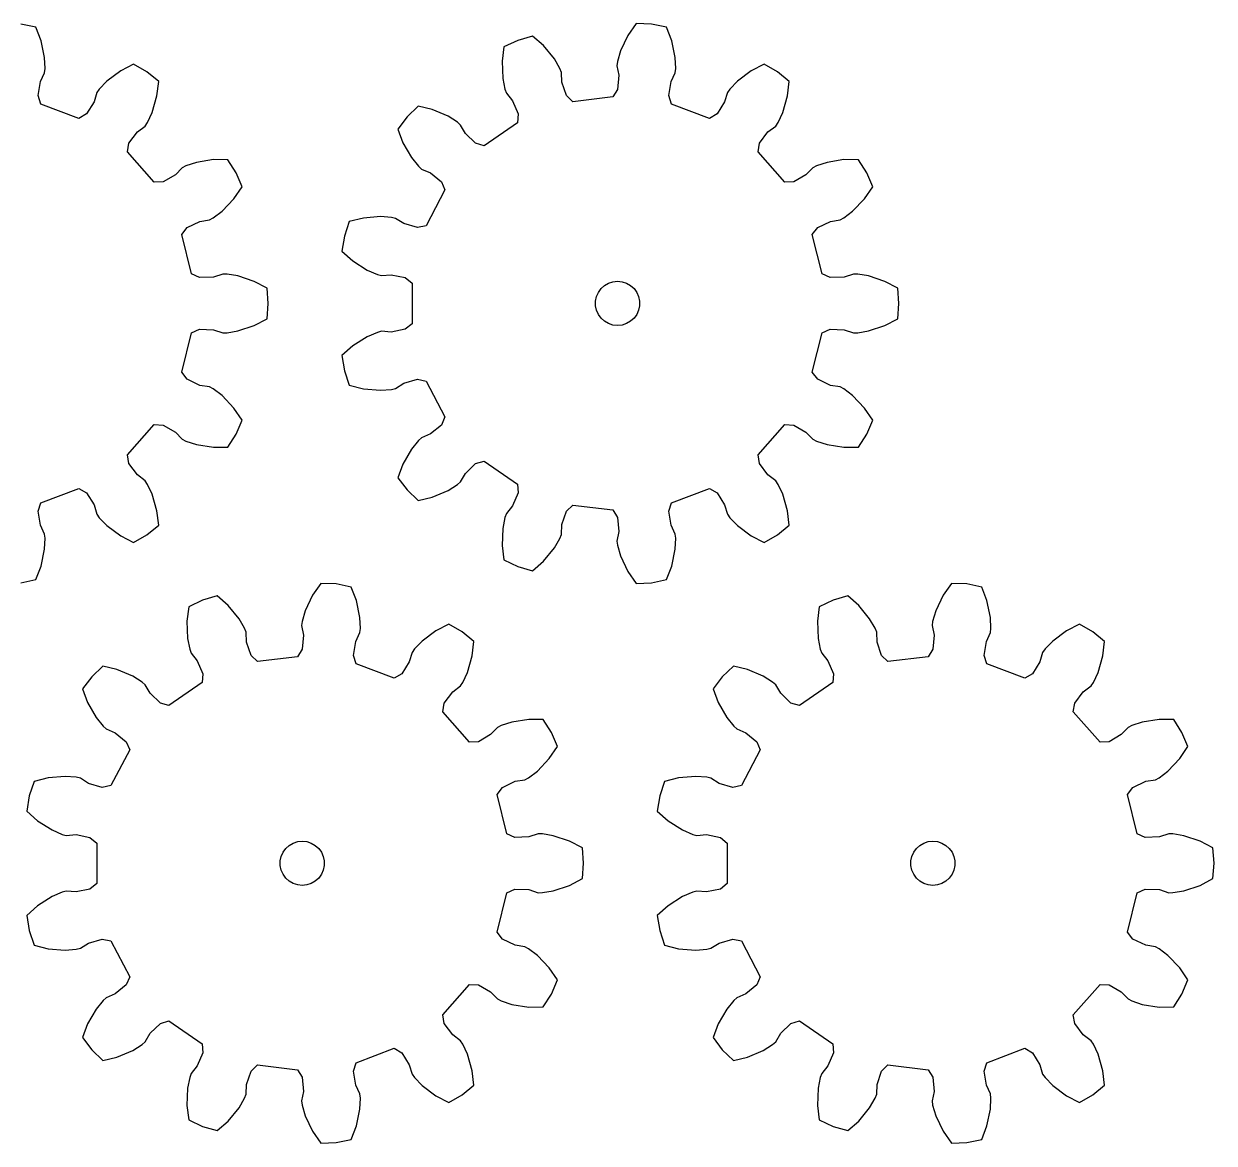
# Model space of a CAD drawing. Extents: x 0 to 209, y 0 to 228.
# Drawn here: x 128.2 to 209, y 0 to 76 of the extents above; entities that cross this region are included whole.
import ezdxf

# ---------------------------------------------------------------- set-up
doc = ezdxf.new("R2010")
doc.units = 0

msp = doc.modelspace()

# ---------------------------------------------------------------- linework, layer by layer
for p, q in [((169.805, 76.005), (169.242, 75.197)), ((170.845, 75.963), (169.805, 76.005)), ((129.056, 75.755), (128.036, 75.963)), ((129.408, 74.835), (129.056, 75.755)), ((169.242, 75.197), (168.738, 74.144)), ((171.865, 75.755), (170.845, 75.963)), ((172.218, 74.835), (171.865, 75.755)), ((129.646, 73.693), (129.408, 74.835)), ((160.83, 74.415), (160.708, 73.438)), ((161.77, 74.861), (160.83, 74.415)), ((162.77, 75.151), (161.77, 74.861)), ((163.51, 74.501), (162.77, 75.151)), ((164.251, 73.599), (163.51, 74.501)), ((172.455, 73.693), (172.218, 74.835)), ((129.679, 72.944), (129.646, 73.693)), ((164.629, 72.952), (164.251, 73.599)), ((168.738, 74.144), (168.527, 73.425)), ((172.488, 72.944), (172.455, 73.693)), ((129.645, 72.658), (129.679, 72.944)), ((134.808, 72.788), (133.872, 72.09)), ((135.681, 73.242), (134.808, 72.788)), ((136.583, 72.722), (135.681, 73.242)), ((160.708, 73.438), (160.75, 72.271)), ((164.732, 72.682), (164.629, 72.952)), ((168.527, 73.425), (168.491, 73.139)), ((168.491, 73.139), (168.621, 72.488)), ((172.454, 72.658), (172.488, 72.944)), ((177.617, 72.788), (176.681, 72.09)), ((178.491, 73.242), (177.617, 72.788)), ((179.392, 72.722), (178.491, 73.242)), ((129.211, 71.111), (129.363, 72.057)), ((129.363, 72.057), (129.645, 72.658)), ((133.872, 72.09), (133.351, 71.551)), ((137.389, 72.063), (136.583, 72.722)), ((137.274, 71.085), (137.389, 72.063)), ((160.75, 72.271), (160.897, 71.537)), ((164.761, 72.019), (164.732, 72.682)), ((165.066, 71.111), (164.761, 72.019)), ((168.621, 72.488), (168.543, 71.533)), ((172.02, 71.111), (172.172, 72.057)), ((172.172, 72.057), (172.454, 72.658)), ((176.681, 72.09), (176.16, 71.551)), ((180.199, 72.063), (179.392, 72.722)), ((180.083, 71.085), (180.199, 72.063)), ((133.186, 71.315), (132.999, 70.678)), ((133.351, 71.551), (133.186, 71.315)), ((160.897, 71.537), (160.999, 71.267)), ((160.999, 71.267), (161.417, 70.751)), ((168.543, 71.533), (168.226, 71.023)), ((175.995, 71.315), (175.808, 70.678)), ((176.16, 71.551), (175.995, 71.315)), ((129.396, 70.54), (129.211, 71.111)), ((131.969, 69.565), (129.396, 70.54)), ((132.999, 70.678), (132.486, 69.869)), ((136.954, 69.963), (137.274, 71.085)), ((154.998, 70.39), (154.247, 69.668)), ((155.955, 70.158), (154.998, 70.39)), ((161.417, 70.751), (161.791, 69.869)), ((165.495, 70.692), (165.066, 71.111)), ((168.226, 71.023), (165.495, 70.692)), ((172.205, 70.54), (172.02, 71.111)), ((174.778, 69.565), (172.205, 70.54)), ((175.808, 70.678), (175.295, 69.869)), ((179.763, 69.963), (180.083, 71.085)), ((132.486, 69.869), (131.969, 69.565)), ((136.635, 69.285), (136.954, 69.963)), ((154.247, 69.668), (153.622, 68.836)), ((157.031, 69.704), (155.955, 70.158)), ((157.666, 69.306), (157.031, 69.704)), ((161.791, 69.869), (161.747, 69.271)), ((175.295, 69.869), (174.778, 69.565)), ((179.444, 69.285), (179.763, 69.963)), ((135.943, 68.646), (136.472, 69.047)), ((136.472, 69.047), (136.635, 69.285)), ((153.622, 68.836), (153.968, 67.914)), ((157.882, 69.115), (157.666, 69.306)), ((158.216, 68.542), (157.882, 69.115)), ((161.747, 69.271), (159.483, 67.708)), ((178.752, 68.646), (179.281, 69.047)), ((179.281, 69.047), (179.444, 69.285)), ((135.368, 67.879), (135.943, 68.646)), ((153.968, 67.914), (154.548, 66.901)), ((158.908, 67.879), (158.216, 68.542)), ((178.178, 67.879), (178.752, 68.646)), ((135.267, 67.288), (135.368, 67.879)), ((137.092, 65.228), (135.267, 67.288)), ((159.483, 67.708), (158.908, 67.879)), ((178.077, 67.288), (178.178, 67.879)), ((179.901, 65.228), (178.077, 67.288)), ((139.239, 66.345), (138.983, 66.212)), ((139.951, 66.58), (139.239, 66.345)), ((141.103, 66.763), (139.951, 66.58)), ((142.088, 66.759), (141.103, 66.763)), ((142.645, 65.879), (142.088, 66.759)), ((154.548, 66.901), (155.019, 66.319)), ((155.019, 66.319), (155.235, 66.127)), ((182.048, 66.345), (181.792, 66.212)), ((182.76, 66.58), (182.048, 66.345)), ((183.913, 66.763), (182.76, 66.58)), ((184.897, 66.759), (183.913, 66.763)), ((185.454, 65.879), (184.897, 66.759)), ((138.522, 65.735), (137.691, 65.257)), ((138.983, 66.212), (138.522, 65.735)), ((143.053, 64.922), (142.645, 65.879)), ((155.235, 66.127), (155.844, 65.865)), ((155.844, 65.865), (156.586, 65.257)), ((181.331, 65.735), (180.5, 65.257)), ((181.792, 66.212), (181.331, 65.735)), ((185.862, 64.922), (185.454, 65.879)), ((137.691, 65.257), (137.092, 65.228)), ((142.496, 64.109), (143.053, 64.922)), ((156.825, 64.707), (155.546, 62.271)), ((156.586, 65.257), (156.825, 64.707)), ((180.5, 65.257), (179.901, 65.228)), ((185.305, 64.109), (185.862, 64.922)), ((141.691, 63.264), (142.496, 64.109)), ((184.5, 63.264), (185.305, 64.109)), ((141.093, 62.812), (141.691, 63.264)), ((183.903, 62.812), (184.5, 63.264)), ((139.319, 62.156), (140.184, 62.568)), ((140.184, 62.568), (140.839, 62.677)), ((140.839, 62.677), (141.093, 62.812)), ((150.329, 62.562), (149.999, 61.574)), ((151.284, 62.801), (150.329, 62.562)), ((152.447, 62.899), (151.284, 62.801)), ((153.194, 62.842), (152.447, 62.899)), ((153.475, 62.774), (153.194, 62.842)), ((154.037, 62.421), (153.475, 62.774)), ((154.958, 62.156), (154.037, 62.421)), ((155.546, 62.271), (154.958, 62.156)), ((182.128, 62.156), (182.993, 62.568)), ((182.993, 62.568), (183.648, 62.677)), ((183.648, 62.677), (183.903, 62.812)), ((138.955, 61.679), (139.319, 62.156)), ((139.613, 59.008), (138.955, 61.679)), ((149.999, 61.574), (149.832, 60.547)), ((181.764, 61.679), (182.128, 62.156)), ((182.422, 59.008), (181.764, 61.679)), ((149.832, 60.547), (150.567, 59.891)), ((150.567, 59.891), (151.551, 59.264)), ((140.157, 58.755), (139.613, 59.008)), ((141.745, 59), (141.115, 58.792)), ((142.033, 58.999), (141.745, 59)), ((142.772, 58.876), (142.033, 58.999)), ((151.551, 59.264), (152.24, 58.967)), ((182.966, 58.755), (182.422, 59.008)), ((184.554, 59), (183.924, 58.792)), ((184.842, 58.999), (184.554, 59)), ((185.582, 58.876), (184.842, 58.999)), ((141.115, 58.792), (140.157, 58.755)), ((143.878, 58.502), (142.772, 58.876)), ((144.748, 58.041), (143.878, 58.502)), ((152.24, 58.967), (152.519, 58.897)), ((152.519, 58.897), (153.181, 58.948)), ((153.181, 58.948), (154.12, 58.755)), ((154.12, 58.755), (154.587, 58.38)), ((154.587, 58.38), (154.587, 55.628)), ((167.428, 58.007), (167.661, 58.217)), ((167.661, 58.217), (167.933, 58.374)), ((167.933, 58.374), (168.231, 58.471)), ((168.231, 58.471), (168.543, 58.504)), ((168.543, 58.504), (168.855, 58.471)), ((168.855, 58.471), (169.153, 58.374)), ((169.153, 58.374), (169.425, 58.217)), ((169.425, 58.217), (169.658, 58.007)), ((183.924, 58.792), (182.966, 58.755)), ((186.687, 58.502), (185.582, 58.876)), ((187.558, 58.041), (186.687, 58.502)), ((144.832, 57.004), (144.748, 58.041)), ((167.051, 57.161), (167.116, 57.467)), ((167.116, 57.467), (167.244, 57.754)), ((167.244, 57.754), (167.428, 58.007)), ((169.658, 58.007), (169.842, 57.754)), ((169.842, 57.754), (169.969, 57.467)), ((169.969, 57.467), (170.035, 57.161)), ((187.641, 57.004), (187.558, 58.041)), ((144.748, 55.966), (144.832, 57.004)), ((167.051, 56.847), (167.051, 57.161)), ((167.116, 56.54), (167.051, 56.847)), ((170.035, 56.847), (169.969, 56.54)), ((170.035, 57.161), (170.035, 56.847)), ((187.558, 55.966), (187.641, 57.004)), ((143.878, 55.505), (144.748, 55.966)), ((167.244, 56.254), (167.116, 56.54)), ((167.428, 56), (167.244, 56.254)), ((167.661, 55.79), (167.428, 56)), ((167.933, 55.633), (167.661, 55.79)), ((169.425, 55.79), (169.153, 55.633)), ((169.658, 56), (169.425, 55.79)), ((169.842, 56.254), (169.658, 56)), ((169.969, 56.54), (169.842, 56.254)), ((186.687, 55.505), (187.558, 55.966)), ((138.955, 52.328), (139.613, 55)), ((139.613, 55), (140.157, 55.253)), ((140.157, 55.253), (141.115, 55.215)), ((141.115, 55.215), (141.745, 55.008)), ((141.745, 55.008), (142.033, 55.009)), ((142.033, 55.009), (142.772, 55.132)), ((142.772, 55.132), (143.878, 55.505)), ((152.24, 55.04), (151.551, 54.744)), ((152.519, 55.11), (152.24, 55.04)), ((153.181, 55.059), (152.519, 55.11)), ((154.12, 55.252), (153.181, 55.059)), ((154.587, 55.628), (154.12, 55.252)), ((168.231, 55.537), (167.933, 55.633)), ((168.543, 55.504), (168.231, 55.537)), ((168.855, 55.537), (168.543, 55.504)), ((169.153, 55.633), (168.855, 55.537)), ((181.764, 52.328), (182.422, 55)), ((182.422, 55), (182.966, 55.253)), ((182.966, 55.253), (183.924, 55.215)), ((183.924, 55.215), (184.554, 55.008)), ((184.554, 55.008), (184.842, 55.009)), ((184.842, 55.009), (185.582, 55.132)), ((185.582, 55.132), (186.687, 55.505)), ((151.551, 54.744), (150.567, 54.117)), ((150.567, 54.117), (149.832, 53.461)), ((149.832, 53.461), (149.999, 52.433)), ((139.319, 51.852), (138.955, 52.328)), ((140.184, 51.439), (139.319, 51.852)), ((149.999, 52.433), (150.329, 51.446)), ((154.037, 51.586), (154.958, 51.852)), ((154.958, 51.852), (155.546, 51.736)), ((155.546, 51.736), (156.825, 49.3)), ((182.128, 51.852), (181.764, 52.328)), ((182.993, 51.439), (182.128, 51.852)), ((140.839, 51.331), (140.184, 51.439)), ((141.093, 51.196), (140.839, 51.331)), ((141.691, 50.743), (141.093, 51.196)), ((150.329, 51.446), (151.284, 51.207)), ((151.284, 51.207), (152.447, 51.108)), ((152.447, 51.108), (153.194, 51.166)), ((153.194, 51.166), (153.475, 51.234)), ((153.475, 51.234), (154.037, 51.586)), ((183.648, 51.331), (182.993, 51.439)), ((183.903, 51.196), (183.648, 51.331)), ((184.5, 50.743), (183.903, 51.196)), ((142.496, 49.899), (141.691, 50.743)), ((185.305, 49.899), (184.5, 50.743)), ((143.053, 49.086), (142.496, 49.899)), ((156.825, 49.3), (156.586, 48.75)), ((185.862, 49.086), (185.305, 49.899)), ((135.267, 46.72), (137.092, 48.779)), ((137.092, 48.779), (137.691, 48.75)), ((137.691, 48.75), (138.522, 48.272)), ((142.645, 48.128), (143.053, 49.086)), ((156.586, 48.75), (155.844, 48.143)), ((178.077, 46.72), (179.901, 48.779)), ((179.901, 48.779), (180.5, 48.75)), ((180.5, 48.75), (181.331, 48.272)), ((185.454, 48.128), (185.862, 49.086)), ((138.522, 48.272), (138.983, 47.795)), ((138.983, 47.795), (139.239, 47.662)), ((142.088, 47.248), (142.645, 48.128)), ((155.019, 47.689), (154.548, 47.106)), ((155.235, 47.881), (155.019, 47.689)), ((155.844, 48.143), (155.235, 47.881)), ((181.331, 48.272), (181.792, 47.795)), ((181.792, 47.795), (182.048, 47.662)), ((184.897, 47.248), (185.454, 48.128)), ((139.239, 47.662), (139.951, 47.428)), ((139.951, 47.428), (141.103, 47.245)), ((141.103, 47.245), (142.088, 47.248)), ((154.548, 47.106), (153.968, 46.093)), ((182.048, 47.662), (182.76, 47.428)), ((182.76, 47.428), (183.913, 47.245)), ((183.913, 47.245), (184.897, 47.248)), ((135.368, 46.128), (135.267, 46.72)), ((135.943, 45.361), (135.368, 46.128)), ((153.968, 46.093), (153.622, 45.171)), ((158.216, 45.466), (158.908, 46.129)), ((158.908, 46.129), (159.483, 46.3)), ((159.483, 46.3), (161.747, 44.737)), ((178.178, 46.128), (178.077, 46.72)), ((178.752, 45.361), (178.178, 46.128)), ((136.472, 44.961), (135.943, 45.361)), ((157.882, 44.892), (158.216, 45.466)), ((179.281, 44.961), (178.752, 45.361)), ((136.635, 44.723), (136.472, 44.961)), ((136.954, 44.045), (136.635, 44.723)), ((153.622, 45.171), (154.247, 44.339)), ((157.031, 44.304), (157.666, 44.702)), ((157.666, 44.702), (157.882, 44.892)), ((161.747, 44.737), (161.791, 44.139)), ((179.444, 44.723), (179.281, 44.961)), ((179.763, 44.045), (179.444, 44.723)), ((129.396, 43.467), (131.969, 44.443)), ((131.969, 44.443), (132.486, 44.139)), ((132.486, 44.139), (132.999, 43.33)), ((137.274, 42.922), (136.954, 44.045)), ((154.247, 44.339), (154.998, 43.618)), ((154.998, 43.618), (155.955, 43.85)), ((155.955, 43.85), (157.031, 44.304)), ((161.791, 44.139), (161.417, 43.257)), ((172.205, 43.467), (174.778, 44.443)), ((174.778, 44.443), (175.295, 44.139)), ((175.295, 44.139), (175.808, 43.33)), ((180.083, 42.922), (179.763, 44.045)), ((129.211, 42.897), (129.396, 43.467)), ((129.363, 41.951), (129.211, 42.897)), ((132.999, 43.33), (133.186, 42.693)), ((137.389, 41.944), (137.274, 42.922)), ((161.417, 43.257), (160.999, 42.741)), ((164.761, 41.988), (165.066, 42.897)), ((165.066, 42.897), (165.495, 43.316)), ((165.495, 43.316), (168.226, 42.984)), ((168.226, 42.984), (168.543, 42.474)), ((172.02, 42.897), (172.205, 43.467)), ((172.172, 41.951), (172.02, 42.897)), ((175.808, 43.33), (175.995, 42.693)), ((180.199, 41.944), (180.083, 42.922)), ((133.186, 42.693), (133.351, 42.456)), ((133.351, 42.456), (133.872, 41.918)), ((160.897, 42.471), (160.75, 41.736)), ((160.999, 42.741), (160.897, 42.471)), ((168.543, 42.474), (168.621, 41.519)), ((175.995, 42.693), (176.16, 42.456)), ((176.16, 42.456), (176.681, 41.918)), ((129.645, 41.35), (129.363, 41.951)), ((129.679, 41.064), (129.645, 41.35)), ((133.872, 41.918), (134.808, 41.22)), ((134.808, 41.22), (135.681, 40.765)), ((135.681, 40.765), (136.583, 41.286)), ((136.583, 41.286), (137.389, 41.944)), ((160.75, 41.736), (160.708, 40.57)), ((164.629, 41.056), (164.732, 41.325)), ((164.732, 41.325), (164.761, 41.988)), ((168.621, 41.519), (168.491, 40.869)), ((172.454, 41.35), (172.172, 41.951)), ((172.488, 41.064), (172.454, 41.35)), ((176.681, 41.918), (177.617, 41.22)), ((177.617, 41.22), (178.491, 40.765)), ((178.491, 40.765), (179.392, 41.286)), ((179.392, 41.286), (180.199, 41.944)), ((129.646, 40.315), (129.679, 41.064)), ((160.708, 40.57), (160.83, 39.593)), ((163.51, 39.507), (164.251, 40.408)), ((164.251, 40.408), (164.629, 41.056)), ((168.491, 40.869), (168.527, 40.583)), ((168.527, 40.583), (168.738, 39.864)), ((172.455, 40.315), (172.488, 41.064)), ((129.408, 39.172), (129.646, 40.315)), ((168.738, 39.864), (169.242, 38.811)), ((172.218, 39.172), (172.455, 40.315)), ((129.056, 38.253), (129.408, 39.172)), ((160.83, 39.593), (161.77, 39.146)), ((161.77, 39.146), (162.77, 38.857)), ((162.77, 38.857), (163.51, 39.507)), ((169.242, 38.811), (169.805, 38.003)), ((171.865, 38.253), (172.218, 39.172)), ((128.036, 38.044), (129.056, 38.253)), ((148.4, 38.003), (147.838, 37.194)), ((149.44, 37.961), (148.4, 38.003)), ((169.805, 38.003), (170.845, 38.044)), ((170.845, 38.044), (171.865, 38.253)), ((191.209, 38.003), (190.647, 37.194)), ((192.25, 37.961), (191.209, 38.003)), ((147.838, 37.194), (147.333, 36.141)), ((150.46, 37.752), (149.44, 37.961)), ((150.813, 36.833), (150.46, 37.752)), ((190.647, 37.194), (190.143, 36.141)), ((193.27, 37.752), (192.25, 37.961)), ((193.622, 36.833), (193.27, 37.752)), ((139.425, 36.412), (139.303, 35.435)), ((140.366, 36.859), (139.425, 36.412)), ((141.366, 37.148), (140.366, 36.859)), ((142.105, 36.498), (141.366, 37.148)), ((142.847, 35.597), (142.105, 36.498)), ((151.051, 35.69), (150.813, 36.833)), ((182.234, 36.412), (182.112, 35.435)), ((183.175, 36.859), (182.234, 36.412)), ((184.175, 37.148), (183.175, 36.859)), ((184.915, 36.498), (184.175, 37.148)), ((185.656, 35.597), (184.915, 36.498)), ((193.86, 35.69), (193.622, 36.833)), ((143.224, 34.949), (142.847, 35.597)), ((147.333, 36.141), (147.122, 35.422)), ((151.084, 34.941), (151.051, 35.69)), ((186.033, 34.949), (185.656, 35.597)), ((190.143, 36.141), (189.932, 35.422)), ((193.893, 34.941), (193.86, 35.69)), ((139.303, 35.435), (139.346, 34.269)), ((143.327, 34.68), (143.224, 34.949)), ((147.122, 35.422), (147.087, 35.136)), ((147.087, 35.136), (147.217, 34.486)), ((151.05, 34.655), (151.084, 34.941)), ((156.212, 34.785), (155.277, 34.087)), ((157.086, 35.24), (156.212, 34.785)), ((157.988, 34.719), (157.086, 35.24)), ((182.112, 35.435), (182.155, 34.269)), ((186.136, 34.68), (186.033, 34.949)), ((189.932, 35.422), (189.896, 35.136)), ((189.896, 35.136), (190.026, 34.486)), ((193.859, 34.655), (193.893, 34.941)), ((199.021, 34.785), (198.086, 34.087)), ((199.895, 35.24), (199.021, 34.785)), ((200.797, 34.719), (199.895, 35.24)), ((139.346, 34.269), (139.493, 33.534)), ((143.356, 34.017), (143.327, 34.68)), ((143.661, 33.108), (143.356, 34.017)), ((147.217, 34.486), (147.138, 33.531)), ((150.615, 33.108), (150.768, 34.054)), ((150.768, 34.054), (151.05, 34.655)), ((155.277, 34.087), (154.755, 33.549)), ((158.794, 34.061), (157.988, 34.719)), ((158.679, 33.083), (158.794, 34.061)), ((182.155, 34.269), (182.302, 33.534)), ((186.166, 34.017), (186.136, 34.68)), ((186.47, 33.108), (186.166, 34.017)), ((190.026, 34.486), (189.948, 33.531)), ((193.424, 33.108), (193.577, 34.054)), ((193.577, 34.054), (193.859, 34.655)), ((198.086, 34.087), (197.565, 33.549)), ((201.603, 34.061), (200.797, 34.719)), ((201.488, 33.083), (201.603, 34.061)), ((139.493, 33.534), (139.594, 33.264)), ((139.594, 33.264), (140.012, 32.749)), ((147.138, 33.531), (146.822, 33.021)), ((154.591, 33.312), (154.404, 32.675)), ((154.755, 33.549), (154.591, 33.312)), ((182.302, 33.534), (182.403, 33.264)), ((182.403, 33.264), (182.821, 32.749)), ((189.948, 33.531), (189.631, 33.021)), ((197.4, 33.312), (197.213, 32.675)), ((197.565, 33.549), (197.4, 33.312)), ((133.594, 32.387), (132.843, 31.666)), ((134.551, 32.155), (133.594, 32.387)), ((140.012, 32.749), (140.386, 31.866)), ((144.09, 32.689), (143.661, 33.108)), ((146.822, 33.021), (144.09, 32.689)), ((150.801, 32.538), (150.615, 33.108)), ((153.373, 31.562), (150.801, 32.538)), ((154.404, 32.675), (153.89, 31.866)), ((158.358, 31.96), (158.679, 33.083)), ((176.403, 32.387), (175.652, 31.666)), ((177.36, 32.155), (176.403, 32.387)), ((182.821, 32.749), (183.195, 31.866)), ((186.9, 32.689), (186.47, 33.108)), ((189.631, 33.021), (186.9, 32.689)), ((193.61, 32.538), (193.424, 33.108)), ((196.183, 31.562), (193.61, 32.538)), ((197.213, 32.675), (196.7, 31.866)), ((201.167, 31.96), (201.488, 33.083)), ((132.843, 31.666), (132.217, 30.834)), ((135.626, 31.701), (134.551, 32.155)), ((136.261, 31.303), (135.626, 31.701)), ((140.386, 31.866), (140.343, 31.268)), ((153.89, 31.866), (153.373, 31.562)), ((158.039, 31.282), (158.358, 31.96)), ((175.652, 31.666), (175.027, 30.834)), ((178.435, 31.701), (177.36, 32.155)), ((179.07, 31.303), (178.435, 31.701)), ((183.195, 31.866), (183.152, 31.268)), ((196.7, 31.866), (196.183, 31.562)), ((200.849, 31.282), (201.167, 31.96)), ((132.217, 30.834), (132.563, 29.912)), ((136.477, 31.113), (136.261, 31.303)), ((136.811, 30.539), (136.477, 31.113)), ((140.343, 31.268), (138.078, 29.705)), ((157.347, 30.644), (157.877, 31.044)), ((157.877, 31.044), (158.039, 31.282)), ((175.027, 30.834), (175.372, 29.912)), ((179.287, 31.113), (179.07, 31.303)), ((179.621, 30.539), (179.287, 31.113)), ((183.152, 31.268), (180.888, 29.705)), ((200.157, 30.644), (200.686, 31.044)), ((200.686, 31.044), (200.849, 31.282)), ((132.563, 29.912), (133.143, 28.899)), ((137.504, 29.877), (136.811, 30.539)), ((156.773, 29.877), (157.347, 30.644)), ((175.372, 29.912), (175.952, 28.899)), ((180.313, 29.877), (179.621, 30.539)), ((199.582, 29.877), (200.157, 30.644)), ((138.078, 29.705), (137.504, 29.877)), ((156.672, 29.285), (156.773, 29.877)), ((158.496, 27.226), (156.672, 29.285)), ((180.888, 29.705), (180.313, 29.877)), ((199.481, 29.285), (199.582, 29.877)), ((201.306, 27.226), (199.481, 29.285)), ((133.143, 28.899), (133.615, 28.316)), ((133.615, 28.316), (133.83, 28.124)), ((160.644, 28.343), (160.388, 28.21)), ((161.355, 28.577), (160.644, 28.343)), ((162.508, 28.76), (161.355, 28.577)), ((163.493, 28.757), (162.508, 28.76)), ((164.049, 27.877), (163.493, 28.757)), ((175.952, 28.899), (176.424, 28.316)), ((176.424, 28.316), (176.639, 28.124)), ((203.453, 28.343), (203.197, 28.21)), ((204.165, 28.577), (203.453, 28.343)), ((205.317, 28.76), (204.165, 28.577)), ((206.302, 28.757), (205.317, 28.76)), ((206.858, 27.877), (206.302, 28.757)), ((133.83, 28.124), (134.44, 27.862)), ((134.44, 27.862), (135.181, 27.255)), ((159.926, 27.733), (159.096, 27.255)), ((160.388, 28.21), (159.926, 27.733)), ((164.457, 26.919), (164.049, 27.877)), ((176.639, 28.124), (177.249, 27.862)), ((177.249, 27.862), (177.99, 27.255)), ((202.736, 27.733), (201.905, 27.255)), ((203.197, 28.21), (202.736, 27.733)), ((207.267, 26.919), (206.858, 27.877)), ((135.42, 26.705), (134.142, 24.269)), ((135.181, 27.255), (135.42, 26.705)), ((159.096, 27.255), (158.496, 27.226)), ((163.901, 26.107), (164.457, 26.919)), ((178.23, 26.705), (176.951, 24.269)), ((177.99, 27.255), (178.23, 26.705)), ((201.905, 27.255), (201.306, 27.226)), ((206.71, 26.107), (207.267, 26.919)), ((163.095, 25.262), (163.901, 26.107)), ((205.905, 25.262), (206.71, 26.107)), ((162.498, 24.809), (163.095, 25.262)), ((205.307, 24.809), (205.905, 25.262)), ((128.924, 24.559), (128.595, 23.572)), ((129.88, 24.799), (128.924, 24.559)), ((131.043, 24.897), (129.88, 24.799)), ((131.79, 24.839), (131.043, 24.897)), ((132.07, 24.771), (131.79, 24.839)), ((132.632, 24.419), (132.07, 24.771)), ((133.553, 24.153), (132.632, 24.419)), ((134.142, 24.269), (133.553, 24.153)), ((160.723, 24.153), (161.589, 24.566)), ((161.589, 24.566), (162.243, 24.674)), ((162.243, 24.674), (162.498, 24.809)), ((171.734, 24.559), (171.404, 23.572)), ((172.689, 24.799), (171.734, 24.559)), ((173.852, 24.897), (172.689, 24.799)), ((174.599, 24.839), (173.852, 24.897)), ((174.879, 24.771), (174.599, 24.839)), ((175.441, 24.419), (174.879, 24.771)), ((176.362, 24.153), (175.441, 24.419)), ((176.951, 24.269), (176.362, 24.153)), ((203.533, 24.153), (204.398, 24.566)), ((204.398, 24.566), (205.052, 24.674)), ((205.052, 24.674), (205.307, 24.809)), ((128.595, 23.572), (128.428, 22.544)), ((160.359, 23.677), (160.723, 24.153)), ((161.018, 21.005), (160.359, 23.677)), ((171.404, 23.572), (171.237, 22.544)), ((203.168, 23.677), (203.533, 24.153)), ((203.827, 21.005), (203.168, 23.677)), ((128.428, 22.544), (129.162, 21.888)), ((129.162, 21.888), (130.147, 21.261)), ((171.237, 22.544), (171.972, 21.888)), ((171.972, 21.888), (172.956, 21.261)), ((130.147, 21.261), (130.835, 20.965)), ((172.956, 21.261), (173.644, 20.965)), ((130.835, 20.965), (131.115, 20.895)), ((131.115, 20.895), (131.776, 20.946)), ((131.776, 20.946), (132.715, 20.753)), ((132.715, 20.753), (133.183, 20.377)), ((133.183, 20.377), (133.183, 17.626)), ((146.024, 20.005), (146.257, 20.215)), ((146.257, 20.215), (146.528, 20.372)), ((146.528, 20.372), (146.826, 20.468)), ((146.826, 20.468), (147.138, 20.501)), ((147.138, 20.501), (147.45, 20.468)), ((147.45, 20.468), (147.748, 20.372)), ((147.748, 20.372), (148.02, 20.215)), ((148.02, 20.215), (148.253, 20.005)), ((161.562, 20.752), (161.018, 21.005)), ((162.519, 20.79), (161.562, 20.752)), ((163.149, 20.997), (162.519, 20.79)), ((163.438, 20.996), (163.149, 20.997)), ((164.177, 20.873), (163.438, 20.996)), ((165.283, 20.5), (164.177, 20.873)), ((166.153, 20.039), (165.283, 20.5)), ((173.644, 20.965), (173.924, 20.895)), ((173.924, 20.895), (174.586, 20.946)), ((174.586, 20.946), (175.524, 20.753)), ((175.524, 20.753), (175.992, 20.377)), ((175.992, 20.377), (175.992, 17.626)), ((188.833, 20.005), (189.066, 20.215)), ((189.066, 20.215), (189.337, 20.372)), ((189.337, 20.372), (189.636, 20.468)), ((189.636, 20.468), (189.947, 20.501)), ((189.947, 20.501), (190.259, 20.468)), ((190.259, 20.468), (190.558, 20.372)), ((190.558, 20.372), (190.829, 20.215)), ((190.829, 20.215), (191.062, 20.005)), ((204.371, 20.752), (203.827, 21.005)), ((205.328, 20.79), (204.371, 20.752)), ((205.959, 20.997), (205.328, 20.79)), ((206.247, 20.996), (205.959, 20.997)), ((206.986, 20.873), (206.247, 20.996)), ((208.092, 20.5), (206.986, 20.873)), ((208.962, 20.039), (208.092, 20.5)), ((145.646, 19.158), (145.712, 19.465)), ((145.712, 19.465), (145.839, 19.751)), ((145.839, 19.751), (146.024, 20.005)), ((148.253, 20.005), (148.437, 19.751)), ((148.437, 19.751), (148.565, 19.465)), ((148.565, 19.465), (148.63, 19.158)), ((166.237, 19.001), (166.153, 20.039)), ((188.456, 19.158), (188.521, 19.465)), ((188.521, 19.465), (188.648, 19.751)), ((188.648, 19.751), (188.833, 20.005)), ((191.062, 20.005), (191.247, 19.751)), ((191.247, 19.751), (191.374, 19.465)), ((191.374, 19.465), (191.439, 19.158)), ((209.046, 19.001), (208.962, 20.039)), ((145.646, 18.844), (145.646, 19.158)), ((145.712, 18.538), (145.646, 18.844)), ((148.63, 18.844), (148.565, 18.538)), ((148.63, 19.158), (148.63, 18.844)), ((166.153, 17.964), (166.237, 19.001)), ((188.456, 18.844), (188.456, 19.158)), ((188.521, 18.538), (188.456, 18.844)), ((191.439, 18.844), (191.374, 18.538)), ((191.439, 19.158), (191.439, 18.844)), ((208.962, 17.964), (209.046, 19.001)), ((145.839, 18.251), (145.712, 18.538)), ((146.024, 17.998), (145.839, 18.251)), ((146.257, 17.788), (146.024, 17.998)), ((146.528, 17.631), (146.257, 17.788)), ((148.02, 17.788), (147.748, 17.631)), ((148.253, 17.998), (148.02, 17.788)), ((148.437, 18.251), (148.253, 17.998)), ((148.565, 18.538), (148.437, 18.251)), ((165.283, 17.503), (166.153, 17.964)), ((188.648, 18.251), (188.521, 18.538)), ((188.833, 17.998), (188.648, 18.251)), ((189.066, 17.788), (188.833, 17.998)), ((189.337, 17.631), (189.066, 17.788)), ((190.829, 17.788), (190.558, 17.631)), ((191.062, 17.998), (190.829, 17.788)), ((191.247, 18.251), (191.062, 17.998)), ((191.374, 18.538), (191.247, 18.251)), ((208.092, 17.503), (208.962, 17.964)), ((130.835, 17.038), (130.147, 16.741)), ((131.115, 17.108), (130.835, 17.038)), ((131.776, 17.057), (131.115, 17.108)), ((132.715, 17.25), (131.776, 17.057)), ((133.183, 17.626), (132.715, 17.25)), ((146.826, 17.534), (146.528, 17.631)), ((147.138, 17.501), (146.826, 17.534)), ((147.45, 17.534), (147.138, 17.501)), ((147.748, 17.631), (147.45, 17.534)), ((160.359, 14.326), (161.018, 16.997)), ((161.018, 16.997), (161.562, 17.25)), ((161.562, 17.25), (162.519, 17.213)), ((162.519, 17.213), (163.149, 17.005)), ((163.149, 17.005), (163.438, 17.006)), ((163.438, 17.006), (164.177, 17.129)), ((164.177, 17.129), (165.283, 17.503)), ((173.644, 17.038), (172.956, 16.741)), ((173.924, 17.108), (173.644, 17.038)), ((174.586, 17.057), (173.924, 17.108)), ((175.524, 17.25), (174.586, 17.057)), ((175.992, 17.626), (175.524, 17.25)), ((189.636, 17.534), (189.337, 17.631)), ((189.947, 17.501), (189.636, 17.534)), ((190.259, 17.534), (189.947, 17.501)), ((190.558, 17.631), (190.259, 17.534)), ((203.168, 14.326), (203.827, 16.997)), ((203.827, 16.997), (204.371, 17.25)), ((204.371, 17.25), (205.328, 17.213)), ((205.328, 17.213), (205.959, 17.005)), ((205.959, 17.005), (206.247, 17.006)), ((206.247, 17.006), (206.986, 17.129)), ((206.986, 17.129), (208.092, 17.503)), ((130.147, 16.741), (129.162, 16.114)), ((172.956, 16.741), (171.972, 16.114)), ((129.162, 16.114), (128.428, 15.458)), ((128.428, 15.458), (128.595, 14.431)), ((171.972, 16.114), (171.237, 15.458)), ((171.237, 15.458), (171.404, 14.431)), ((128.595, 14.431), (128.924, 13.443)), ((132.632, 13.584), (133.553, 13.849)), ((133.553, 13.849), (134.142, 13.734)), ((160.723, 13.849), (160.359, 14.326)), ((161.589, 13.437), (160.723, 13.849)), ((171.404, 14.431), (171.734, 13.443)), ((175.441, 13.584), (176.362, 13.849)), ((176.362, 13.849), (176.951, 13.734)), ((203.533, 13.849), (203.168, 14.326)), ((204.398, 13.437), (203.533, 13.849)), ((128.924, 13.443), (129.88, 13.204)), ((129.88, 13.204), (131.043, 13.106)), ((131.043, 13.106), (131.79, 13.163)), ((131.79, 13.163), (132.07, 13.231)), ((132.07, 13.231), (132.632, 13.584)), ((134.142, 13.734), (135.42, 11.298)), ((162.243, 13.328), (161.589, 13.437)), ((162.498, 13.193), (162.243, 13.328)), ((163.095, 12.741), (162.498, 13.193)), ((171.734, 13.443), (172.689, 13.204)), ((172.689, 13.204), (173.852, 13.106)), ((173.852, 13.106), (174.599, 13.163)), ((174.599, 13.163), (174.879, 13.231)), ((174.879, 13.231), (175.441, 13.584)), ((176.951, 13.734), (178.23, 11.298)), ((205.052, 13.328), (204.398, 13.437)), ((205.307, 13.193), (205.052, 13.328)), ((205.905, 12.741), (205.307, 13.193)), ((163.901, 11.896), (163.095, 12.741)), ((206.71, 11.896), (205.905, 12.741)), ((164.457, 11.083), (163.901, 11.896)), ((207.267, 11.083), (206.71, 11.896)), ((135.181, 10.748), (134.44, 10.14)), ((135.42, 11.298), (135.181, 10.748)), ((156.672, 8.717), (158.496, 10.777)), ((158.496, 10.777), (159.096, 10.748)), ((159.096, 10.748), (159.926, 10.27)), ((164.049, 10.126), (164.457, 11.083)), ((177.99, 10.748), (177.249, 10.14)), ((178.23, 11.298), (177.99, 10.748)), ((199.481, 8.717), (201.306, 10.777)), ((201.306, 10.777), (201.905, 10.748)), ((201.905, 10.748), (202.736, 10.27)), ((206.858, 10.126), (207.267, 11.083)), ((133.83, 9.878), (133.615, 9.686)), ((134.44, 10.14), (133.83, 9.878)), ((159.926, 10.27), (160.388, 9.793)), ((160.388, 9.793), (160.644, 9.66)), ((163.493, 9.246), (164.049, 10.126)), ((176.639, 9.878), (176.424, 9.686)), ((177.249, 10.14), (176.639, 9.878)), ((202.736, 10.27), (203.197, 9.793)), ((203.197, 9.793), (203.453, 9.66)), ((206.302, 9.246), (206.858, 10.126)), ((133.143, 9.104), (132.563, 8.091)), ((133.615, 9.686), (133.143, 9.104)), ((160.644, 9.66), (161.355, 9.425)), ((161.355, 9.425), (162.508, 9.242)), ((162.508, 9.242), (163.493, 9.246)), ((175.952, 9.104), (175.372, 8.091)), ((176.424, 9.686), (175.952, 9.104)), ((203.453, 9.66), (204.165, 9.425)), ((204.165, 9.425), (205.317, 9.242)), ((205.317, 9.242), (206.302, 9.246)), ((132.563, 8.091), (132.217, 7.169)), ((136.811, 7.463), (137.504, 8.126)), ((137.504, 8.126), (138.078, 8.297)), ((138.078, 8.297), (140.343, 6.735)), ((156.773, 8.126), (156.672, 8.717)), ((157.347, 7.359), (156.773, 8.126)), ((175.372, 8.091), (175.027, 7.169)), ((179.621, 7.463), (180.313, 8.126)), ((180.313, 8.126), (180.888, 8.297)), ((180.888, 8.297), (183.152, 6.735)), ((199.582, 8.126), (199.481, 8.717)), ((200.157, 7.359), (199.582, 8.126)), ((136.477, 6.89), (136.811, 7.463)), ((157.877, 6.958), (157.347, 7.359)), ((179.287, 6.89), (179.621, 7.463)), ((200.686, 6.958), (200.157, 7.359)), ((132.217, 7.169), (132.843, 6.337)), ((135.626, 6.301), (136.261, 6.699)), ((136.261, 6.699), (136.477, 6.89)), ((140.343, 6.735), (140.386, 6.136)), ((158.039, 6.72), (157.877, 6.958)), ((158.358, 6.042), (158.039, 6.72)), ((175.027, 7.169), (175.652, 6.337)), ((178.435, 6.301), (179.07, 6.699)), ((179.07, 6.699), (179.287, 6.89)), ((183.152, 6.735), (183.195, 6.136)), ((200.849, 6.72), (200.686, 6.958)), ((201.167, 6.042), (200.849, 6.72)), ((132.843, 6.337), (133.594, 5.615)), ((133.594, 5.615), (134.551, 5.848)), ((134.551, 5.848), (135.626, 6.301)), ((140.386, 6.136), (140.012, 5.254)), ((150.801, 5.465), (153.373, 6.44)), ((153.373, 6.44), (153.89, 6.136)), ((153.89, 6.136), (154.404, 5.327)), ((158.679, 4.92), (158.358, 6.042)), ((175.652, 6.337), (176.403, 5.615)), ((176.403, 5.615), (177.36, 5.848)), ((177.36, 5.848), (178.435, 6.301)), ((183.195, 6.136), (182.821, 5.254)), ((193.61, 5.465), (196.183, 6.44)), ((196.183, 6.44), (196.7, 6.136)), ((196.7, 6.136), (197.213, 5.327)), ((201.488, 4.92), (201.167, 6.042)), ((140.012, 5.254), (139.594, 4.738)), ((143.356, 3.986), (143.661, 4.894)), ((143.661, 4.894), (144.09, 5.313)), ((144.09, 5.313), (146.822, 4.982)), ((146.822, 4.982), (147.138, 4.472)), ((150.615, 4.894), (150.801, 5.465)), ((150.768, 3.948), (150.615, 4.894)), ((154.404, 5.327), (154.591, 4.69)), ((158.794, 3.942), (158.679, 4.92)), ((182.821, 5.254), (182.403, 4.738)), ((186.166, 3.986), (186.47, 4.894)), ((186.47, 4.894), (186.9, 5.313)), ((186.9, 5.313), (189.631, 4.982)), ((189.631, 4.982), (189.948, 4.472)), ((193.424, 4.894), (193.61, 5.465)), ((193.577, 3.948), (193.424, 4.894)), ((197.213, 5.327), (197.4, 4.69)), ((201.603, 3.942), (201.488, 4.92)), ((139.493, 4.468), (139.346, 3.734)), ((139.594, 4.738), (139.493, 4.468)), ((147.138, 4.472), (147.217, 3.517)), ((154.591, 4.69), (154.755, 4.454)), ((154.755, 4.454), (155.277, 3.915)), ((182.302, 4.468), (182.155, 3.734)), ((182.403, 4.738), (182.302, 4.468)), ((189.948, 4.472), (190.026, 3.517)), ((197.4, 4.69), (197.565, 4.454)), ((197.565, 4.454), (198.086, 3.915)), ((139.346, 3.734), (139.303, 2.567)), ((143.224, 3.053), (143.327, 3.323)), ((143.327, 3.323), (143.356, 3.986)), ((147.217, 3.517), (147.087, 2.866)), ((151.05, 3.347), (150.768, 3.948)), ((151.084, 3.061), (151.05, 3.347)), ((155.277, 3.915), (156.212, 3.217)), ((157.086, 2.763), (157.988, 3.283)), ((157.988, 3.283), (158.794, 3.942)), ((182.155, 3.734), (182.112, 2.567)), ((186.033, 3.053), (186.136, 3.323)), ((186.136, 3.323), (186.166, 3.986)), ((190.026, 3.517), (189.896, 2.866)), ((193.859, 3.347), (193.577, 3.948)), ((193.893, 3.061), (193.859, 3.347)), ((198.086, 3.915), (199.021, 3.217)), ((199.895, 2.763), (200.797, 3.283)), ((200.797, 3.283), (201.603, 3.942)), ((139.303, 2.567), (139.425, 1.59)), ((142.847, 2.406), (143.224, 3.053)), ((147.087, 2.866), (147.122, 2.58)), ((147.122, 2.58), (147.333, 1.861)), ((151.051, 2.312), (151.084, 3.061)), ((156.212, 3.217), (157.086, 2.763)), ((182.112, 2.567), (182.234, 1.59)), ((185.656, 2.406), (186.033, 3.053)), ((189.896, 2.866), (189.932, 2.58)), ((189.932, 2.58), (190.143, 1.861)), ((193.86, 2.312), (193.893, 3.061)), ((199.021, 3.217), (199.895, 2.763)), ((142.105, 1.504), (142.847, 2.406)), ((147.333, 1.861), (147.838, 0.808)), ((150.813, 1.17), (151.051, 2.312)), ((184.915, 1.504), (185.656, 2.406)), ((190.143, 1.861), (190.647, 0.808)), ((193.622, 1.17), (193.86, 2.312)), ((139.425, 1.59), (140.366, 1.144)), ((140.366, 1.144), (141.366, 0.854)), ((141.366, 0.854), (142.105, 1.504)), ((147.838, 0.808), (148.4, 0)), ((150.46, 0.25), (150.813, 1.17)), ((182.234, 1.59), (183.175, 1.144)), ((183.175, 1.144), (184.175, 0.854)), ((184.175, 0.854), (184.915, 1.504)), ((190.647, 0.808), (191.209, 0)), ((193.27, 0.25), (193.622, 1.17)), ((148.4, 0), (149.44, 0.042)), ((149.44, 0.042), (150.46, 0.25)), ((191.209, 0), (192.25, 0.042)), ((192.25, 0.042), (193.27, 0.25))]:
    msp.add_line(p, q)

doc.saveas('drawing.dxf')
